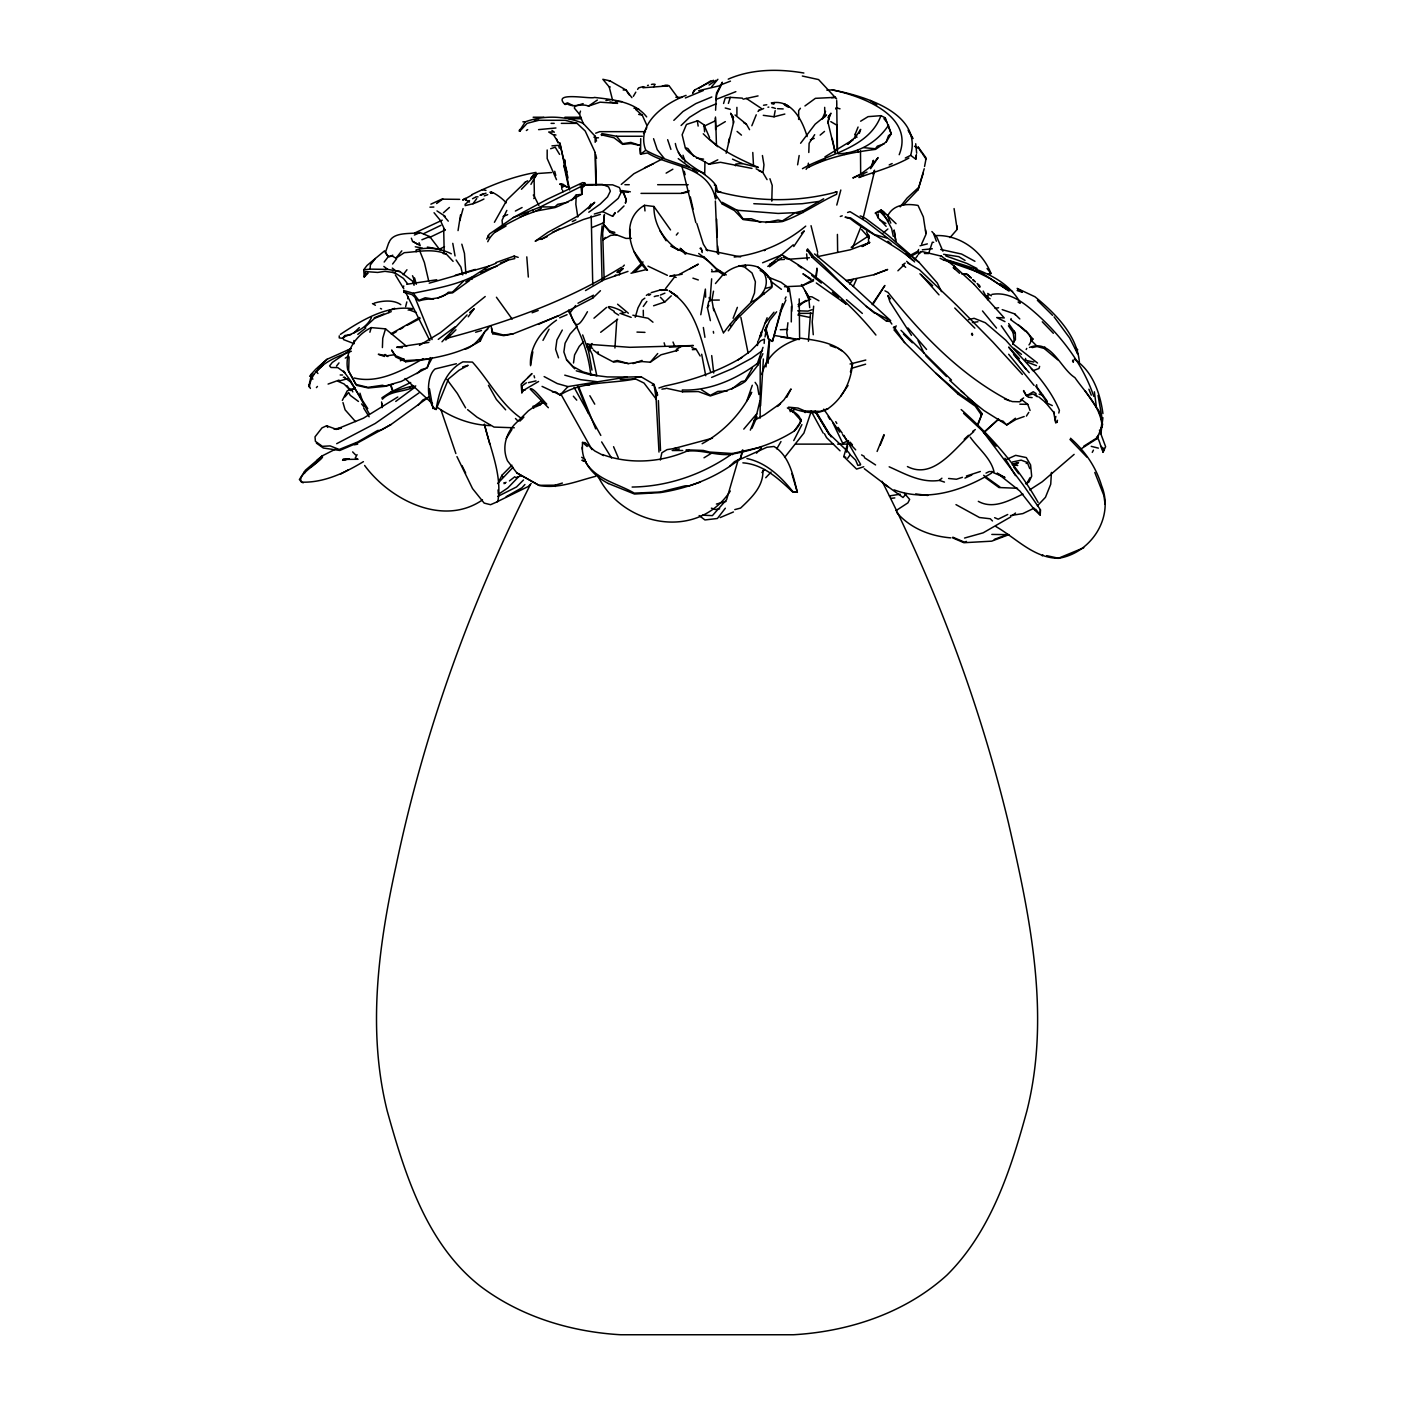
<?xml version="1.0" encoding="UTF-8"?>
<svg xmlns="http://www.w3.org/2000/svg" width="1405" height="1405" viewBox="0 0 1405 1405"><rect width="100%" height="100%" fill="white"/><g stroke="black" fill="none" stroke-linecap="round" stroke-linejoin="round"><path stroke-width="1.5" d="M760.21 357.292L760.158 418.128M855.188 138.217L855.206 134.178L858.069 127.047M643.262 306.483L646.844 301.408M868.518 242.802L868.606 234.986M752.781 152.478L753.466 164.807M724.313 273.799C733.726 265.861 746.143 262.84 757.875 267.055C764.847 271.815 772.75 278.137 771.819 287.445L755.416 300.863L736.027 319.936L728.317 330.807M987.978 299.88L983.184 291.063M658.383 400.583L660.508 450.584M763.389 358.978L760.562 405.834M860.492 150.774L860.668 174.009M763.02 347.351L757.4 363.421C736.08 379.332 709.314 391.134 682.303 389.975L682.584 391.784L698.408 391.556L710.35 395.964C722.416 391.749 734.534 388.886 745.247 381.475L757.716 365.353L762.897 353.691M715.496 117.019L715.567 129.471M771.784 201.161L772.206 185.425L769.922 178.734M530.581 365.704L532.829 351.83M1057.473 420.288C1056.578 425.434 1054.294 420.464 1055.858 416.424M487.746 241.73C494.701 226.574 514.933 221.709 528.262 212.454M808.788 152.478L809.122 143.257L814.689 134.669M382.406 347.562L382.74 338.289L385.514 328.858L371.236 327.611C355.992 335.057 344.366 351.917 347.65 369.462L355.887 384.408L367.934 387.359L382.476 385.251L384.97 386.094L401.303 381.405L426.699 368.075L432.125 358.064M614.933 348.001L616.83 319.392M810.562 312.56L808.419 341.239M704.695 174.361L704.941 161.874M576.243 195.032L575.839 204.269L577.824 217.072M761.405 335.971L761.598 331.756L758.595 340.115M715.584 110.205L716.515 93.099L722.275 82.228L722.275 83.65M716.181 99.983L716.515 94.732L721.45 84.757M538.589 381.493L523.363 390.432L521.835 392.715L522.203 385.813L526.366 382.81M519.885 217.09L535.937 211.084L555.115 207.554C564.494 203.848 573.152 198.79 582.004 194.276L582.373 187.708L585.464 184.722L584.743 182.966L582.636 182.615L547.16 199.334L513.369 217.547L489.502 233.968L486.657 239.061M811.036 225.696L817.675 252.303M1051.432 472.431L1050.729 484.216L1045.46 497.3L1037.399 505.8M1070.557 438.255C1085.082 451.128 1096.005 467.04 1101.608 485.726C1114.376 517.198 1091.264 553.219 1058.369 558.329C1033.43 557.838 1016.149 538.168 995.882 526.541M561.877 189.394L561.403 183.827M791.665 311.313L792.034 305.5L789.294 288.201M591.224 216.019L592.752 284.846M768.114 363.298L769.501 341.31M1102.907 417.671L1100.905 433.741M757.506 345.507L757.804 341.169M364.422 276.785L365.897 273.589L368.057 273.167L364.246 277.013L365.405 271.551L377.699 272.43L384.988 271.323L394.823 272.746L403.463 278.436L407.485 283.652M364.246 277.013L363.702 269.795L370.059 269.145L370.376 264.93L375.293 258.485M816.428 275.819L816.937 269.075M534.093 179.366L534.392 196.524L538.853 205.429M905.312 158.01L910.651 155.358L915.884 159.239L916.341 154.761M724.26 332.002C732.04 320.884 741.963 311.506 751.447 301.935C763.688 296.543 771.169 282.862 762.652 270.849L757.875 267.055M816.937 268.144L815.778 278.489M916.025 158.853L916.341 155.235M799.164 155.534L797.619 164.807M602.13 225.836L600.954 238.2L602.095 280.701M675.348 143.486C679.159 165.088 703.975 169.197 715.602 184.933L715.602 199.001C707.769 164.736 671.924 168.073 647.529 152.969L640.54 154.164L640.715 138.656M604.413 214.789L603.43 224.326L609.875 232.317L625.998 238.411L631.425 238.323M787.906 322.746L786.782 332.827L787.59 337.077M604.413 214.579L603.43 224.203L609.875 231.123L614.81 232.369M763.249 171.076L763.969 164.807L762.423 155.534M630.195 229.366L629.949 236.865M762.88 470.447C763.6 486.481 751.341 497.879 740.593 508.083L734.78 509.611M660.315 460.067L661.843 452.796L667.041 449.635L676.227 448.195M798.655 119.443L798.672 110.591L800.411 108.29M791.278 321.938L791.472 306.501M1100.747 432.652L1102.223 419.024L1098.06 395.402M573.503 362.982L574.592 354.921L579.229 346.385L583.233 342.047M349.09 356.923L348.633 371.008L356.484 385.339L368.338 387.991L385.128 386.322L393.435 384.109M769.22 340.063L765.971 366.916M824.77 116.878L824.682 107.36M458.048 230.596L460.541 214.86M813.653 306.185L812.213 321.921L813.267 334.724M603.658 226.381L602.675 233.142L604.132 279.174M860.633 121.199L868.062 116.65L880.953 115.667C868.817 148.228 829.196 153.426 802.466 168.67M582.232 447.212C582.302 463.808 594.28 476.19 608.418 483.548M924.209 168.74L918.045 189.816L903.38 205.13M828.107 123.219L829.372 115.28L828.441 119.583L830.952 113.19L828.037 117.546L829.512 116.176M759.912 401.022L756.557 414.844L750.323 430.141M765.023 336.954L766.99 325.029L764.829 331.036L769.694 320.445L776.631 311.787M808.121 164.807L808.384 163.173M459.786 220.655L463.088 208.59M771.415 281.544L771.556 286.848L765.637 288.341M846.565 452.129L847.549 446.281M924.56 166.475L926 158.958L922.786 154.216M619.306 274.959L619.851 271.832L622.591 268.46L617.269 272.535L621.923 269.356L618.288 271.604M310.4 388.465L309.012 385.374L311.611 373.783L315.809 369.181L327.031 359.294L351.039 348.563L347.386 350.864M713.775 310.768L711.931 300.126L713.529 291.186M1057.034 422.413L1057.192 421.447L1055.822 422.747M763.284 115.333L774.015 116.773L775.174 110.679M405.659 306.606L406.818 301.917M657.119 392.75L656.082 398.159L658.98 452.059M526.787 256.869L528.333 277.048M603.57 455.606L594.772 450.97L585.183 442.68L582.495 442.435L582.373 449.266M609.981 101.933L617.568 103.355L600.076 102.179L588.467 106.13C581.565 102.969 574.083 108.132 567.269 103.9L565.003 104.514C551.217 90.991 590.732 99.456 594.508 97.437C612.756 99.632 634.375 101.318 646.686 116.896M588.467 106.13L597.371 100.018M615.056 103.355L615.443 101.459L621.783 101.582M1058.808 413.035L1059.388 410.365C1047.937 382.722 1025.106 362.279 1005.787 340.203L985.327 322.728L974.087 318.303L968.414 319.673M726.174 153.233L733.884 121.093M728.387 103.39L730.301 97.367L742.367 98.157M728.37 143.029L729.371 138.393M736.905 107.36L736.905 115.28M825.543 111.311L822.136 119.091L826.544 114.982L815.181 124.149L800.604 143.257M710.386 320.656L707.418 307.66L708.858 301.127M520.289 131.016L519.341 131.016L519.657 129.541L519.99 131.016L527.103 123.359L538.695 120.286M872.119 166.036L873.401 160.328L870.626 168.67L878.072 157.588L871.24 166.176L860.844 173.992L852.835 177.961L867.008 172.095M894.809 326.821L894.37 330.245L904.609 342.557L935.712 373.115L958.948 393.347L975.843 405.325L982.095 413.632L977.353 425.048M751.991 168.407L720.502 162.295L708.893 164.227C700.709 159.064 691.717 156.166 685.429 148.403L682.145 134.739L686.36 124.676M708.893 164.227L717.797 159.819M735.482 165.755L735.869 164.016L742.226 163.56L758.366 167.441C738.679 158.747 718.517 149.404 703.255 133.791M758.928 110.556L763.67 108.519M711.65 278.822L709.947 301.25L709.174 297.491M608.435 483.548L634.498 494.033L660.438 492.593C689.609 488.027 717.411 477.138 740.435 458.504L742.455 450.022M785.887 300.108L781.215 310.523L772.469 341.433L768.553 339.36L765.444 329.279M836.783 205.06L840.822 190.009M863.741 466.759L856.593 469.077L843.773 456.59L848.181 441.591M544.244 401.935L535.129 406.027L528.35 410.84L514.195 424.837C505.501 434.777 502.024 448.3 507.468 460.787L516.882 472.941L539.081 485.445C558.575 489.151 577.156 481.019 595.544 476.348M877.106 451.444L883.921 434.619M925.579 159.468L926 157.817L918.045 146.875L921.662 152.882M874.437 171.621L862.793 219.391M589.872 207.958L590.908 204.059L588.59 208.836L594.701 202.32L578.052 215.913L547.81 232.369L535.182 241.203L540.258 238.903M403.34 287.445L403.744 285.97M761.809 374.52C766.34 354.973 782.497 343.487 800.92 338.236C820.292 340.871 843.843 343.733 852.484 364.299C850.798 381.791 842.947 398.124 827.984 408.679L820.116 411.384L804.925 410.998L798.058 408.065L788.486 407.169M850.429 371.868L852.484 364.299M894.37 330.245L896.162 325.82M506.836 210.416L502.059 220.234L502.621 226.012M408.258 296.964L407.731 298.756M1096.532 436.937C1099.852 437.64 1102.784 458.926 1104.119 448.336L1103.364 448.336M427.401 367.636L430.281 357.59M369.884 332.247L371.236 327.611M635.236 317.284L637.993 307.871L642.155 300.09L644.825 298.176M700.779 314.738L705.38 289.096L705.644 297.157M574.944 106.236L574.346 108.132L579.51 114.279L583.391 123.833M579.51 114.279L580.493 111.118M751.833 125.748L756.241 114.806M918.045 189.816L923.348 172.938M740.435 458.504L743.157 450.25M874.244 170.83L873.102 174.255L874.595 170.181M860.598 227.68L852.466 248.035M899.2 154.708C914.883 115.702 861.827 96.049 832.375 89.92L826.86 90.148M910.651 155.358C922.628 112.857 863.618 95.821 832.375 89.92M859.333 133.352L860.668 129.383L855.891 136.566L847.531 144.293L853.028 139.71L824.928 156.868M810.474 413.614L803.906 433.074L784.587 457.433M388.518 243.399L385.339 252.654L387.921 256.237L392.75 256.29L395.929 258.204L404.289 252.672C418.163 251.723 432.916 248.351 446.193 253.954L453.113 261.365M752.29 385.251L746.898 400.794L751.675 392.258C740.892 413.966 723.382 432.108 702.131 443.717M1101.344 427.893L1102.064 425.68C1100.326 406.537 1085.327 392.61 1074.895 377.611C1060.143 368.303 1051.379 338.623 1029.514 347.421M910.984 256.237L918.045 252.426L918.589 249.51M764.162 343.417L764.408 339.132L760.72 340.73L750.428 351.18L737.66 360.242M490.538 192.678C493.541 191.396 492.4 194.68 490.591 192.678C492.136 190.641 503.657 199.317 506.151 202.882M465.002 204.392L469.533 200.564M519.341 131.016L525.347 121.814C543.788 115.052 565.073 115.79 583.163 123.359L595.176 136.232L596.51 141.115M759.701 337.305L767.112 317.758M765.198 323.097L773.979 312.226M806.136 169.373L806.663 168.284C827.844 157.079 851.957 152.337 875.561 149.369L886.256 141.923L888.487 135.705L891.227 133.756L885.185 117.774L880.953 115.667M309.574 385.374C313.262 365.669 334.864 357.379 351.338 351.268M782.55 303.656L772.469 341.292L768.553 338.781L766.094 328.928M733.111 318.285L737.379 307.361M750.902 302.233L754.485 293.013L755.398 281.79L752.044 273.009L744.51 267.038L739.065 265.615M1081.85 448.371L1097.059 438.606L1102.626 424.573L1099.852 412.262L1084.994 390.695M751.956 428.314L757.014 416.864M352.813 391.89L351.074 388.816L347.176 390.889L342.311 400.425M1031.305 368.76L1032.938 370.709L1038.945 368.514L1039.63 366.406M880.162 445.157L884.167 435.304M1097.059 438.606L1098.622 434.725M921.662 243.943L926 234.266L923.348 216.914L918.045 205.446C907.103 203.479 893.966 204.059 888.013 215.246M978.319 423.818L982.095 413.632M591.979 370.147L588.625 351.426L592.049 343.522M1030.005 477.718L1026.686 483.654M853.239 286.497L856.751 278.647M462.614 366.933L468.128 365.318L458.996 370.27L448.458 378.981L436.094 409.487C426.874 404.745 425.434 376.575 435.129 368.935L456.379 363.737M790.19 411.665L791.928 407.872M521.993 392.575L523.204 389.923L525.259 390.01M531.951 177.346L533.408 174.729L537.096 173.57L530.932 184.371M1102.995 452.305L1105.612 446.702L1099.465 430.106M886.256 141.923L891.227 133.756M773.734 103.742L774.313 102.547C792.701 100.844 802.887 121.691 807.12 136.619M928.723 253.269L932.34 242.24L933.675 242.327M530.142 485.024C469.428 605.643 423.572 733.867 395.982 866.112C378.437 946.215 367.074 1030.128 387.2 1110.916C404.903 1174.264 426.4 1243.864 480.211 1286.102C520.447 1316.59 570.606 1331.852 620.624 1334.75L793.474 1334.75C849.042 1331.536 905.259 1312.99 946.935 1275.108C990.999 1231.412 1010.915 1169.399 1026.897 1110.916C1050.905 1015.306 1030.058 916.745 1008.456 822.873C980.339 705.89 938.013 592.471 883.956 485.024L882.024 481.3M785.044 298.949L786.027 296.912M801.921 424.591L793.755 440.59M1028.987 344.928C1037.189 334.724 1017.712 325.697 1010.985 319.743M1026.177 349.529L1026.739 348.422M1032.236 340.256L1032.886 338.974L1025.65 330.878M1032.148 347.579L1037.013 346.543L1044.161 348.422L1044.863 347.035M1099.395 413.175L1099.852 412.262M1042.299 555.836L1042.809 554.799M405.711 361.752L403.376 359.083L395.332 355.57L391.626 350.038L395.683 356.958L405.711 361.752C431.476 359.048 457.977 354.833 480.352 340.923L484.778 331.562L487.798 329.121M786.677 397.404L791.033 388.957L784.06 399.74L777.123 406.519M1092.265 452.375L1093.441 450.127M633.339 96.348L635.815 92.15M506.274 438.448L511.929 429.473M511.912 465.196L502.112 475.101L499.618 479.808M465.178 349.301C477.243 345.068 481.423 334.531 489.432 326.575M1012.689 344.243L1014.287 341.397L1013.146 332.458L1014.129 331.036L1015.341 333.143L1015.411 339.764L1013.128 342.451M372.466 303.603L375.398 305.271M357.063 454.658L355.254 457.995L358.047 459.277L342.855 459.417L348.949 458.733M542.98 340.379L549.056 329.192M562.299 330.052L556.907 339.975L555.642 349.353L558.523 357.836M686.659 124.378L697.899 120.725L703.975 124.834L704.607 131.789M642.858 87.725L653.588 87.005L654.748 84.897M973.77 431.634C955.558 446.544 934.43 480.44 907.419 466.565M761.405 447.071L732.339 453.516L709.49 452.041L703.29 450.443L686.167 449.846L686.395 451.251C701.306 449.337 715.163 455.624 730.108 454.465C752.465 450.584 774.893 443.436 794.299 430.966C806.171 419.182 799.146 414.58 787.362 407.959M535.217 176.942L537.096 173.57M643.525 133.51L646.792 127.715M671.274 295.84L664.793 301.987L653.588 305.781M752.448 367.917L745.142 380.825L741.454 381.58L731.601 389.203M840.682 396.263L848.04 385.479M776.772 448.792L780.987 441.556M793.755 246.507L804.31 230.929L801.447 233.212M758.033 111.469L759.069 109.959M594.315 214.017L602.64 211.593L612.562 216.3L615.021 212.664M595.685 133.194L599.742 131.666L645.51 131.666M736.027 319.936L738.819 315.458M872.119 304.499L884.869 285.478L872.768 304.604M336.392 448.687L322.272 455.852L305.429 470.201L299.388 479.527L301.618 482.143C323.572 482.934 344.857 472.923 363.421 461.648M792.648 411.964L794.405 409.224M1026.405 416.073L1028.776 412.368M707.418 307.66L708.91 305.342M664.916 293.153L660.403 295.032M692.63 93.116L694.667 89.99L713.512 80.278M692.647 93.204L694.755 89.973M888.575 125.115C877.633 141.852 859.017 153.092 838.82 153.795L838.118 153.83M643.227 86.601L638.643 87.865L637.607 89.376M467.057 314.931L441.995 341.784M794.299 430.966L801.324 420.885L801.043 419.182M919.221 253.462L921.961 251.53L941.543 256.202M814.514 253.919L852.888 286.023L890.665 320.656L874.735 312.595L866.358 306.36L812.02 257.15L812.634 255.183L807.541 248.861M891.859 324.063L890.085 321.499L886.467 321.113L874.735 312.595M886.467 321.113L887.38 319.796M893.369 327.786L894.16 326.645M847.689 458.293L850.13 454.746L848.725 452.445L828.564 433.284L815.128 411.068M981.287 414.809L975.263 406.15L958.298 394.278L958.948 393.347M1040.297 509.769L1040.121 515.038L1034.87 510.191L1035.608 509.137L1040.192 514.95L1040.525 509.91L1022.91 484.585L982.517 430.931L963.584 413.333M674.488 277.084L665.461 288.728M494.419 222.289L507.012 199.861L525.4 182.141M468.251 316.792L474.188 308.626L469.639 312.56M917.623 255.534L914.479 259.837M465.09 205.639L472.976 203.76L476.716 198.614M371.447 317.548C366.406 328.313 355.5 332.37 344.998 336.533L343.119 338.394L339.255 337.903L339.255 335.848M835.624 108.958L836.344 107.992M513.036 467.303L497.598 483.566M632.549 272.254L643.016 261.945M577.964 303.234L593.507 295.191M918.308 254.463L920.538 251.53M363.702 269.795L367.021 265.457L384.601 250.81M384.18 262.032L388.553 256.307M392.61 264L396.667 258.696M403.2 274.678L406.958 269.76M587.448 311.717C578.561 327.33 575.435 329.824 570.219 312.577L575.611 305.535M849.621 284.003L853.204 279.367M1031.516 340.748L1032.886 338.974M612.966 216.001L615.162 213.174M900.201 206.851L907.05 198.105L918.045 187.989M309.627 376.312L311.611 373.783M317.881 367.794L327.031 359.294M313.631 374.204L311.26 377.207L312.911 379.122M336.498 366.108L339.009 362.894M676.314 235.057L678.071 232.896M725.349 508.206L717.393 518.48L704.941 519.955L699.163 515.565M310.786 467.444L322.588 456.871C319.444 462.842 295.594 475.066 301.636 482.196L303.269 482.793M793.281 244.804L767.797 266.476M343.048 337.692L344.892 335.479L350.776 334.724M711.492 86.934L717.885 79.295M513.369 217.547L540.345 206.939L581.003 186.531L584.743 182.966M715.461 283.547L723.048 274.625M743.772 429.122L756.715 413.843M730.319 491.012C696.845 541.627 621.414 526.137 597.529 475.153M571.449 200.476L576.155 194.961L582.004 194.276M622.784 266.739L624.329 265.106M761.932 472.519L764.566 469.498M418.198 405.255L422.729 400.039L428.595 397.176L391.064 424.503L358.275 442.557L339.799 450.461L323.308 448.019L316.406 443.119M905.751 494.384L902.994 497.493L884.957 484.444M521.431 189.271L535.656 174.712M445.824 340.028L455.958 329.789M401.83 250.863L395.929 258.204M669.324 347.246L693.368 345.542L629.879 347.316L587.202 344.207L587.308 346.859L592.664 348.352M344.998 396.86L348.616 392.452L350.231 395.332L358.433 401.444M416.372 284.249L414.616 278.085M636.079 270.375L638.485 267.705M430.896 204.164L441.75 199.159L459.663 199.352M443.453 212.77L449.407 207.466M316.406 387.604L317.442 386.445M530.633 178.277L533.215 175.414M524.926 484.514L521.975 487.763L506.169 496.685M518.515 476.839L507.82 487.939L498.828 494.016M577.297 326.171L570.096 333.986L565.073 343.224L563.879 351.935L566.584 359.821L574.645 368.795M542.067 386.393L560.209 394.928L567.971 386.603L626.893 377.049L641.049 376.751L653.922 384.338L657.698 395.086M657.733 353.533L650.269 362.209L642.12 361.559L628.334 363.596L617.357 361.577L613.634 362.139L598.46 354.113L593.209 349.81M765.743 477.735L771.064 472.08M1074.123 454.377L1042.176 481.81L1029.672 489.906M756.47 453.183L761.422 448.107M823.664 198.79L803.151 210.768L795.318 212.664L778.071 213.437L736.975 210.223L722.275 202.32L722.275 204.024L734.464 210.592L743.069 219.531C756.259 221.288 768.992 223.325 782.357 221.551C801.746 214.895 818.29 202.706 836.642 194.259L836.906 191.677L835.062 192.362M491.487 328.226L492.33 332.124L503.605 335.075L513.001 333.881L558.523 315.826L592.769 298.071L600.444 290.712M897.918 270.796L903.924 264.983M603.219 239.675L605.432 237.445M519.868 421.149L523.907 417.092M635.078 271.657L642.067 264.667M523.503 479.983L516.531 486.955L497.721 496.457M463.808 280.859L452.445 292.17L448.353 292.258C440.011 300.74 428.806 297.403 418.971 300.986L412.139 294.681L404.148 292.38L403.674 290.519L413.316 293.259C433.214 289.009 453.956 285.795 472.326 276.82L488.993 266.089L496.07 263.279M522.537 382.898L531.986 373.572L527.771 377.717M531.231 483.513L528.157 486.552L497.194 501.708M523.977 381.51L521.15 384.303L521.835 392.715M617.779 212.085L624.031 205.955M659.841 290.132L667.41 290.273L659.841 290.132L651.235 292.626M998.446 419.164L984.747 431.458M729.581 466.407L734.446 461.701L739.768 459.066M673.838 120.356L683.006 111.487L695.844 103.584L711.808 96.963M681.091 125.502L689.627 117.247L701.552 109.889L716.41 103.742M353.463 333.266L359.346 327.628M1026.212 463.51L1027.318 462.473L1029.725 468.585M983.851 432.722L998.656 419.129M582.39 186.654L585.464 184.722M777.492 406.308L780.513 403.446L764.355 414.897L753.677 420.71M328.085 384.074L339.044 380.105M964.216 439.308L968.502 435.287M417.004 373.572L421.149 369.726L426.699 368.075M551.954 145.857L558.575 145.33L559.348 148.228M364.949 327.154L374.591 318.32L391.222 311.647M886.151 226.363L878.283 217.986L875.614 212.77L881.058 210.03L883.078 211.242L887.486 215.439L890.788 223.079M875.175 213.174L880.233 211.628L882.674 213.613L883.991 212.436M556.503 320.164C541.645 330.438 529.632 346.104 530.458 364.949M889.172 466.811C905.171 473.906 920.977 483.144 939.401 480.405L941.912 478.209M593.964 318.197L606.574 307.414M600.673 332.282L617.673 319.198M621.273 184.441L633.901 173.728L661.948 159.116M820.134 135.126L824.507 131.42M883.165 233.002L887.872 228.997M317.056 460.19L322.272 455.852M769.483 266.774L781.9 257.554M617.111 271.99L618.657 270.743M805.732 226.117C785.606 242.995 760.298 253.954 734.218 257.045M798.286 306.589L806.013 300.389M340.361 334.39C361.489 320.393 386.41 305.026 412.859 308.696L408.135 310.101M357.783 334.372L365.809 327.997M804.942 105.955L815.409 98.332L835.606 97.349L831.567 97.665M514.862 476.699L509.453 480.931M1012.127 515.688L1015.516 513.036M614.582 275.96L615.847 274.959M967.711 397.65L983.922 410.523L1006.823 424.907L1015.429 418.233M485.217 296.508L440.38 332.669L419.445 345.349M436.621 203.514L442.856 199.018M323.255 364.914L316.371 371.71L317.934 373.519M1083.641 446.298L1097.639 437.447M465.845 281.562L508.189 260.066L514.757 258.608L514.125 256.096L496.053 262.524M620.062 271.077L623.258 268.654M504.114 483.689L506.046 482.319M438.255 339.378L455.238 326.715M445.526 338.587L450.057 335.198M868.747 235.847L851.184 247.298M640.54 154.164L645.773 150.282C664.108 160.451 684.498 164.701 703.589 172.885M352.321 389.466L354.833 387.604M395.736 401.426L414.493 387.587M418.989 392.908L375.188 423.502L336.673 443.699M539.046 405.395L543.349 402.252M765.321 249.809L764.215 250.617L765.093 250.143M710.842 80.823L698.794 88.234M469.692 280.438L452.603 292.855L448.617 293.294L437.886 298.018M709.086 85.02L715.918 80.348M588.783 212.243L600.269 204.024L607.557 196.893L610.367 191.115L608.593 186.9L602.306 184.406L579.492 184.758M602.64 211.593L618.253 198.351L621.291 192.099L619.377 187.532L612.58 184.828L582.987 184.775M762.476 350.565L751.71 358.205L732.936 368.409L711.615 377.418M650.269 362.209L661 354.798L678.264 350.161M526.366 130.507L527.7 129.594M1020.469 400.091L1023.63 397.931M559.541 228.699L540.978 239.43L547.318 236.567M972.787 431.282L975.333 429.561M587.308 346.859L591.61 346.736M1019.854 404.201L1027.74 404.341L1022.208 400.074L1019.626 401.795L1012.408 401.602L1004.54 398.967M661.702 290.484L662.616 289.869M670.536 229.928L653.94 206.482L644.456 205.306C619.886 219.795 629.475 253.444 646.722 269.953M397.791 397L363.438 418.198L335.918 429.438L341.274 428.209M482.477 499.917C443.084 527.138 389.923 499.917 364.615 465.459M902.326 265.001L905.206 263.104M895.916 510.7L907.911 502.867L909.65 499.407L904.521 493.489M540.732 401.25L533.233 406.993M648.724 295.313L650.62 294.26M795.318 212.664L782.357 220.919L778.071 220.058L765.637 222.587M646.353 295.366L648.636 293.908L650.199 294.488M347.667 351.882L332.265 362.472L329.595 365.88L330.983 367.495L337.797 367.618L344.787 372.588L343.54 371.131L350.723 380.983L369.129 413.562M345.279 358.117L348.528 356.062M462.684 200.019L465.318 198.351L465.916 200.002M423.221 358.714C402.533 370.305 378.612 384.004 354.113 377.963M555.941 127.978L538.572 129.629M1010.827 516.864L983.149 532.829L964.533 538.045M560.209 394.928C582.197 380.843 610.56 383.969 635.499 378.911L644.034 383.073L656.328 399.283L653.922 384.338M524.451 182.738L527.577 180.806M703.589 126.432L715.127 120.918M391.047 333.74L419.779 317.495M393.049 333.688L396.561 331.527M400.074 329.367L403.569 327.207M621.414 267.301C567.901 300.6 507.802 322.219 447.089 338.219M704.01 457.802L711.071 453.499M731.461 454.272C702.395 474.591 667.691 486.587 632.127 487.043M385.321 251.934L387.921 256.237M1006.823 424.907L1015.92 419.463L1024.192 416.512M716.111 99.404L735.851 91.659M716.462 144.943L715.918 127.188L725.331 121.62M1023.455 390.976L1026.493 395.771L1033.255 391.767L1036.082 393.558M680.968 346.614L676.385 349.318L676.455 351.268M666.128 173.131L672.855 169.197M585.516 290.554L603.922 279.823L627.982 271.393M352.374 389.642L355.008 388.114M495.017 232.299L506.028 226.012M602.921 239.781L610.701 235.39L616.567 234.811M391.064 424.503L380.72 430.316L377.594 430.527L357.889 441.89L339.237 449.459L330.105 445.894L322.36 446.351L315.405 441.346L315.019 436.832L321.991 427.893L326.61 425.768L336.023 429.192M690.066 268.776L698.355 264.158L679.089 274.519M869.502 242.415L862.108 246.507L869.818 242.485L850.148 249.809L817.57 256.641M340.484 474.152L348.475 469.762M784.517 286.725L801.693 285.953L813.583 279.402M844.352 154.48L847.724 152.636M463.141 199.879L471.975 195.049M742.262 357.292C718.517 371.447 692.05 380.404 665.057 385.971L658.91 387.991M1022.945 494.033C1009.422 500.531 993.142 509.664 978.319 501.357M908.824 256.061L918.045 251.109M991.473 473.186C962.688 490.591 927.089 502.252 894.107 489.871M535.937 211.084L541.346 208.221M515.372 211.049L522.08 207.519M407.239 325.275L420.042 318.514M538.378 324.397L558.47 315.581M701.376 389.677L710.245 395.367L717.867 391.398L727.193 391.064M472.554 198.72L475.276 197.332M1025.562 483.777L1028.899 482.091L1031.692 476.225L1030.585 464.932L1026.3 457.573L1015.675 455.343L1006.7 459.365M400.39 360.786L404.06 358.942M863.917 175.028L858.929 177.522C875.877 171.498 893 166.773 908.912 158.045M389.167 256.939L392.75 255.166M1007.736 514.493L998.182 519.2L994.635 517.672M664.266 290.361L665.18 289.922M572.327 221.551L575.857 219.83M1034.168 508.136L1022.858 513.598L1010.511 515.565M414.703 233.002L442.259 220.163M423.485 233.722L440.907 225.344M429.157 237.673L445.367 229.893M438.887 249.423L444.507 246.718M391.134 391.872L410.682 382.511M619.956 313.526L625.313 312.49M413.597 385.637L390.414 392.223L381.949 397.773L382.406 399.213C391.17 389.835 405.307 392.627 415.74 385.918M986.029 473.081L989.454 471.465M472.115 194.522C492.4 184.547 513.703 176.292 536.043 172.411M889.207 164.929L892.175 163.542M644.579 167.827L653.413 163.735M810.72 299.142L798.022 304.657M842.912 443.155L848.515 440.608M816.446 163.103L824.998 159.222M850.394 280.42L846.337 280.614L873.928 274.713L887.521 269.409M964.954 478.104L971.768 475.013M535.287 407.029L540.662 404.622M784.833 114.051L774.015 116.773M728.229 79.154C751.693 68.827 778.95 68.722 803.871 73.025M516.882 472.941L539.063 485.322L555.168 485.199L562.386 483.057M414.37 235.039L420.095 232.563L429.737 236.584L439.853 249.862M421.886 239.763L429.737 236.584M801.693 285.953L813.583 280.842M559.664 317.829L567.058 314.685M985.959 295.981L989.085 294.664M720.168 517.567L733.445 511.964M503.078 216.546L507.644 214.649M689.311 450.074C662.317 462.403 630.476 464.844 602.411 454.535M565.144 103.829L567.497 102.846L573.135 105.656M686.062 95.382C664.53 103.373 635.622 124.044 645.773 150.282M685.359 97.964L703.361 90.517M762.599 262.77L782.023 254.797M769.677 264.21L775.736 261.716M413.316 293.259L418.831 300.371L425.223 297.772L433.565 299.072M873.928 274.713L887.521 269.69M591.751 227.61L603.676 222.798M394.682 308.31L388.676 310.733L388.869 312.648M475.786 197.104L476.471 196.858A5.778 3.073 71.5 0 1 476.962 196.788L478.051 196.858M374.274 317.758L383.793 313.947M658.524 295.7L656.592 295.946A6.849 6.551 12.5 0 0 655.626 296.156L654.256 296.631M720.185 85.108L730.46 81.139M1083.747 547.774L1058.422 558.242L1046.725 555.66M850.078 364.018L865.796 360.049M480.633 194.996L481.897 194.522M803.203 302.075L806.575 300.81M484.233 195.91L487.746 194.68M994.248 539.415L1007.648 534.392M479.983 195.242L486.025 193.17M472.976 203.76L475.68 202.742A17.51 3.249 -23.7 0 0 483.952 199.018M810.351 139.833L814.25 138.375M500.391 262.998L508.189 260.066M532.126 312.771L538.185 310.505M988.172 296.49L986.802 296.982L990.104 298.756M552.464 232.299L583.444 219.479L600.409 214.368M783.182 108.923L777.509 108.677M632.97 363.614L642.067 360.418M374.187 303.164C382.301 300.67 393.576 299.528 400.794 304.639M811.967 309.75L808.068 311.102L797.706 310.804M827.984 408.679C816.814 415.423 803.555 412.174 792.332 408.504M847.584 212.489L850.025 211.663L866.393 221.691L919.116 262.384L937.275 282.985L941.491 291.608M840.313 216.458L842.245 215.808M700.428 482.073L688.678 486.077L685.341 485.779L660.297 491.996L634.305 493.137C617.533 483.355 595.913 479.685 585.323 461.63M481.494 194.663L483.531 193.978M884.149 143.872L877.352 146.155L875.403 148.737L863.882 147.683M515.705 477.647L521.536 475.698M488.993 266.089L429.21 283.178M485.041 270.129L497.019 266.142M480.545 272.552L484.286 271.305M641.014 193.381L681.267 193.381L689.188 190.764M712.511 438.184L673.539 448.652M962.443 477.314L956.471 479.245L948.586 478.473M966.412 476.014L980.321 471.5M347.843 378.63L338.131 381.335L344.084 383.969L349.248 389.255M648.408 85.231L647.529 85.477M576.05 105.832L583.145 103.619M966.464 541.434L964.322 542.102L952.818 537.184M1012.636 464.44L1018.537 462.684L1012.478 464.054M451.321 253.796C440.731 248.404 427.559 246.753 416.161 249.862L416.179 251.811M455.325 275.222L475.347 269.409M475.61 332.247L481.494 330.526M851.448 368.338L865.62 364.194M950.008 237.603L957.156 229.401L956.805 225.625M767.955 107.219L768.834 107.096M1026.493 395.771L1033.061 393.962L1037.382 396.737L1035.362 394.032M716.392 504.061L726.051 501.427M882.674 213.613L884.658 214.614M887.486 215.439L896.056 223.694M920.029 245.77L927.335 243.89M348.405 458.82L342.557 460.296L348.879 458.943M613.599 361.419L617.322 360.488L628.334 363.596M836.642 191.941C797.619 202.531 755.714 202.127 716.778 191.291L721.064 192.362L715.584 190.325M698.654 90.71L720.361 85.582M675.296 449.881L679.318 448.915M651.446 84.458L652.587 84.212A6.129 5.076 -90 0 1 653.395 84.16L654.993 84.282M922.33 249.791L932.323 248.773M550.655 148.702L555.238 147.244L559.594 154.392M631.003 273.255L646.546 269.514M995.126 308.38L998.586 307.748M643.086 87.409L644.649 87.04M528.403 382.652L536.025 380.896M743.069 99.193L758.05 95.909M669.605 276.205L682.18 274.238M670.677 276.012L674.611 275.169M766.779 104.725L763.512 105.252M1012.513 461.964L1021.172 460.138L1027.318 462.473M567.971 202.215L557.662 204.357L554.852 206.904L540.345 206.939M785.044 103.988C781.338 103.619 791.805 109.713 788.293 106.095L786.993 106.113M491.329 192.959L492.593 192.678M681.267 193.381L688.766 191.941M1024.825 360.172L1033.799 362.033M354.359 444.805L357.678 444.173M436.762 279.753L406.712 284.319M428.859 342.416L396.649 347.263L402.322 347.702M605.924 100.493L610.033 99.773M652.131 385.286L654.379 384.9M405.43 360.611L428.824 359.206M991.877 294.4C1010.371 291.221 1025 303.691 1037.768 315.019C1062.285 337.411 1083.097 364.668 1093.793 396.386M719.659 508.838L715.408 509.541L711.369 508.153M860.404 464.967L857.858 465.389L855.61 460.085L849.656 454.236M889.435 495.93L900.219 494.191M601.849 135.53L601.849 133.563L616.549 136.267L622.643 143.696L630.863 142.414L640.188 145.453L630.863 143.556L622.643 144.346L614.038 137.795L601.024 134.739M661.895 389.15L665.794 388.57M492.33 332.124L492.751 333.74L503.745 335.655L513.001 333.881M394.805 354.692L387.2 355.764L378.331 354.271L384.443 356.466M818.571 201.477L802.343 203.707L778.071 204.796L753.8 203.707M935.396 235.601C959.633 234.372 982.253 251.074 991.017 273.518L987.943 273.87L991.017 273.518L987.048 268.513M809.456 257.765L788.609 259.258M972.418 322.535L977.985 321.763M333.933 428.999L341.239 428.033M890.682 498.389L894.809 497.914M771.977 103.865L774.225 103.724M771.327 102.846L774.313 102.547M962.091 274.151L965.674 273.764M785.325 105.112L786.905 104.954M715.373 271.13L719.659 270.708M420.095 232.563C410.822 234.336 392.838 231.263 388.922 242.766M626.893 377.049L607.294 376.926L590.346 374.819L576.226 370.815M635.394 377.243L641.049 376.751M635.499 378.911L620.22 379.455M412.684 282.159L413.878 282.124L399.951 271.569L387.745 269.391L370.059 269.145M664.407 86.144L653.588 87.005M692.349 349.687L696.248 349.371L700.147 355.974M490.046 192.204L491.416 192.099M538.203 173.482L551.533 172.534M665.039 85.494C659.841 85.986 674.874 85.494 665.039 85.494L666.479 85.705M662.317 85.968L664.618 85.81M796.653 213.349L800.78 213.156M778.071 259.732L784.394 259.451M780.302 310.558L781.215 310.523M780.302 329.718L787.696 329.385M343.312 377.278L345.05 377.611M711.545 271.745L719.711 271.428M736.975 210.223L743.069 218.952L751.289 218.723L760.614 222.359M672.187 450.513L682.707 450.496M711.931 300.126L719.325 300.038M798.497 313.403L811.756 313.315M612.545 100.054L609.226 86.934L602.85 79.295L609.875 80.823L626.05 89.99L631.899 97.665M623.153 89.973L625.963 89.973L629.124 94.82M533.145 117.23L543.823 117.23M564.915 117.23L580.932 117.23M568.99 118.758L581.407 118.758M534.304 120.286L565.196 120.286L577.086 123.359L585.2 131.016L595.176 152.478M522.888 121.814L525.347 121.814M551.076 123.359L554.202 123.359M561.298 123.359L577.086 123.359M552.762 132.017L548.705 132.017L553.675 135.073L558.452 142.748M555.959 135.073L554.36 134.599M616.549 136.267L642.313 136.267M593.876 137.146L595.702 137.146M595.421 137.795L598.495 137.795M583.216 184.705L592.629 184.705M624.891 184.705L629.264 184.705M657.645 184.705L688.204 184.705M795.581 444.12L833.534 444.12M837.661 444.12L847.601 444.12M608.962 80.823L609.875 80.823M609.226 86.934L610.209 86.934M924.455 253.497L928.687 253.532M991.825 534.427L1008.895 534.655L991.667 541.171L963.918 542.716L952.432 537.764M552.446 391.942L555.836 392.013L559.647 394.752M730.301 97.367L725.226 97.946L723.575 103.478M342.592 375.012L340.186 374.977M675.84 97.244L681.899 97.437M514.3 427.787L494.051 427.085L477.05 417.197L467.584 409.645M636.974 332.089L644.965 332.37M742.876 462.842C763.512 464.335 778.528 478.824 792.912 492.189L797.355 492.242C793.175 476.049 789.645 455.905 773.979 446.474L766.902 447.264L738.064 460.278L726.613 499.618L712.388 515.635L702.395 515.161M559.928 184.037L562.861 184.178L567.251 187.199L559.928 184.196M809.702 307.66L808.613 296.631L811.932 296.841L818.922 300.775M1019.802 318.935L1014.726 313.912L1002.204 309.627M775.419 108.466L773.821 107.869A6.129 4.391 53.7 0 0 773.013 107.641L771.872 107.465M1032.131 397.615L1028.109 397.176L1027.968 396.14M940.665 249.458L961.547 254.024L974.93 261.312M621.8 191.712L628.211 192.274M490.644 425.61C471.641 425.083 452.691 418.163 437.306 407.345M440.994 249.528L427.348 247.087M443.225 253.603L446.193 253.954M927.88 495.473L917.887 494.226A61.065 45.241 -34.4 0 1 915.744 493.875M666.567 85.477L667.867 85.652M596.897 381.703L580.687 379.666L564.757 375.153M585.499 384.39L589.538 384.9M1012.267 464.739L1017.729 465.441L1013.532 464.563M617.585 304.2L628.386 313.245M740.576 256.922L705.977 249.809M551.954 130.454L554.36 132.193M746.951 458.557C766.182 462.579 780.952 476.734 792.806 491.574L797.355 492.242M621.8 190.536L630.336 191.8M433.846 207.044L429.93 207.167M943.616 254.305L958.754 256.658L965.059 260.399M696.476 158.027L703.571 159.151M774.664 335.532L799.34 339.536M780.846 336.937L794.861 339.202M387.745 269.391L383.846 266.441M399.951 271.569L395.753 270.831L392.294 268.109M392.206 272.271L394.823 272.746M1017.571 488.273L998.99 487.535L984.589 477.068M415.283 246.788L422.29 248.07M633.936 108.15L638.748 109.081M482.372 189.71L485.972 190.378M950.799 537.869C930.373 536.201 910.387 528.35 896.741 512.544M884.939 290.835L887.995 292.398C921.785 334.776 960.739 375.381 1009.299 400.671M492.751 333.74L491.135 325.995M464.317 199.124L469.516 202.021M797.829 314.948L809.403 317.337M802.343 76.028L818.571 79.576L836.642 98.982M504.009 482.653L505.256 482.916M638.625 114.367L642.261 115.192L646.634 124.817M632.865 315.212L648.074 318.268L652.974 322.202M702.693 257.22L685.693 253.058L670.905 246.033L678.984 250.406C664.091 240.94 653.624 224.431 653.94 206.482M518.199 257.361L514.125 256.096M1091.246 446.351L1098.376 448.125M1020.135 302.444C1004.979 275.731 972.155 267.424 944.81 259.363M443.962 216.054L448.283 221.129M998.27 419.884L1003.047 421.166L1006.296 424.626M836.186 107.781L840.014 108.817M978.302 285.057L979.882 287.34M1039.085 394.173L1042.896 395.226M1052.292 405.588L1045.355 402.269L1038.699 396.842M596.177 375.627L583.04 371.904L573.047 366.565L566.584 359.821M567.971 386.603L557.258 383.565L544.139 376.575M939.401 480.405L944.476 482.091M1017.15 290.554L1022.313 292.258M714.302 184.986L716.129 185.601L717.639 191.765M692.928 278.155L698.32 279.964M622.995 312.103C618.903 308.327 598.477 302.426 614.161 311.243M685.57 147.771L687.923 148.561L693.561 156.025M585.832 461.56L581.933 460.243L586.043 461.718M944.388 260.206L983.605 274.063L1009.036 291.098M886.537 237.989L874.367 234.495L850.657 217.951L845.055 217.178L850.201 218.6C870.52 235.004 895.231 244.049 914.637 261.927M945.811 255.921L966.939 263.438L976.984 268.478M948.498 260.592L968.256 267.617L990.472 278.734L1007.174 289.5M416.407 312.542L410.12 310.206M621.484 313.859L631.179 317.372M843.773 456.59L845.845 457.327M830.144 345.577L836.168 347.755M746.178 98.332L761.159 108.29M1027.406 362.227L1036.468 365.616M759.051 170.883L762.687 172.253L767.06 179.629M343.47 339.571L354.165 343.681L353.92 340.519M696.248 349.371L691.769 347.527M666.251 388.237L682.584 391.784M767.745 276.943L780.969 282.229L787.625 287.2L788.152 291.116M730.266 109.362L725.243 107.992M619.991 191.08L623.873 193.293L626.279 199.633L625.383 203.181L626.349 199.914L623.627 193.556M432.775 407.924L436.094 409.487C439.133 391.029 444.981 371.043 462.877 361.858L472.431 362.086C489.52 380.931 500.356 404.166 521.799 418.69M674.4 276.68L676.156 277.452M732.497 159.151L742.226 163.56M907.823 262.998L919.502 269.778L956.594 305.166L992.791 341.977L1022.383 374.45M380.456 308.468L381.58 308.995M783.446 257.203L787.362 259.047M647.951 266.125L667.357 275.345M1004.961 321.622L996.707 317.548L1004.259 317.934L974.122 284.39M689.75 167.177L678.246 158.607M692.507 169.952L697.512 172.429M976.001 270.252L983.605 274.063M955.98 504.623L979.461 517.514L990.297 518.779L992.492 520.956M940.121 258.274L944.09 260.294M762.687 172.253L756.153 168.828M883.903 118.635L886.871 122.182M445.315 216.423L436.973 210.926M875.578 464.95L864.338 457.626M864.268 456.397L862.336 455.361A55.023 25.536 -53.5 0 1 861.599 454.904M914.515 146.261L918.045 148.192M743.579 122.586L746.389 124.149L749.55 129.681M411.349 238.2L412.561 241.344L417.97 244.347M789.856 410.26L793.597 412.332L801.324 420.885M782.603 255.236C818.096 275.714 850.183 303.076 875.912 335.04M412.561 241.344L420.2 245.647L419.076 242.714M760.158 270.515L765.725 273.712L770.713 279.736M969.345 276.223L966.06 273.747L962.53 274.098L966.06 273.747L970.662 277.4M830.794 121.62L837.204 125.414L837.433 151.933M879.741 219.76L885.87 223.448M614.125 312.244L618.657 315.089M581.688 457.275L585.183 459.488M1018.081 302.093L1020.118 303.375M810.948 278.893L802.922 273.799L810.615 279.367M587.431 343.962L589.977 345.577M726.262 274.888L716.339 268.548L703.642 256.535L703.642 257.87C711.878 262.489 716.129 271.235 724.611 275.362M1000.255 283.687L1012.619 291.643M987.715 293.434L991.368 295.805M838.17 348.475L841.595 350.723M866.358 306.36L874.402 313.069M816.287 282.967L846.144 304.147L841.542 300.178M870.38 100.458L876.825 104.901M670.554 291.854C697.512 308.889 701.938 344.313 710.737 372.22M888.294 486.903L864.303 468.708M1013.023 343.909L1037.522 363.034M983.658 475.312L999.78 486.868M1074.263 359.259C1092.44 370.727 1100.203 393.224 1102.925 413.579M746.389 124.149L735.043 114.982M798.233 265.457L801.623 267.916M1021.927 291.871L1017.185 288.394L1034.976 296.771C1055.19 313.35 1077.108 335.057 1079.409 362.385M344.225 377.243L350.495 381.897L367.741 408.609M1044.161 348.422L1057.772 359.856M771.538 281.913L781.426 289.325M700.006 248.351L701.025 249.107M698.689 253.497L703.413 257.062M385.04 354.446L387.798 356.554M434.057 212.717L440.292 220.339L444.805 229.999M1018.116 324.625L1025.422 331.334M385.514 328.858L406.625 346.368M972.91 279.929L975.386 281.983M941.192 255.921L954.856 266.704M1013.778 348.282L1021.47 354.359M961.16 409.558C991.298 436.217 1018.221 467.321 1038.102 502.41M967.852 275.029L966.868 274.203M812.828 255.973C825.56 265.844 835.589 278.524 847.478 289.307M1077.758 349.845L1075.545 348.071L1077.617 353.709L1069.627 337.938L1054.084 316.863M811.739 275.362L821.31 283.09M968.045 275.134L970.627 277.382M737.081 131.42L741.454 135.126M949.675 380.263L975.175 403.902M960.897 390.783L964.216 393.611M686.536 253.62L680.248 248.281L685.289 254.217M887.907 241.221L891.244 244.066M642.261 115.192L635.71 109.502M903.345 265.299L905.681 267.319M846.495 299.757L862.354 313.438M832.304 292.222L838.469 297.526M582.495 442.435L587.22 446.509M432.529 403.692L404.991 378.525M919.906 273.782L932.674 285.689M919.116 262.384L887.609 234.898L866.077 218.811A95.768 9.22 44.5 0 0 860.211 215.931M905.593 253.761L912.899 260.294M906.664 261.33L909.86 264.193M935.712 373.115L958.298 394.278M953.679 265.633L974.192 284.46M953.521 267.74L959.58 273.29M709.385 138.955L717.744 146.7M953.222 267.688L955.101 269.426M465.617 407.889L457.31 393.4L446.878 379.403M977.09 283.476L978.284 284.372A7.78 6.604 -49.4 0 1 979.057 285.127L979.865 286.146M969.573 276.486L971.382 278.208M881.058 210.03L883.833 212.664M880.233 211.628L888.487 220.901M973.103 279.63L974.684 281.158M355.5 421.588L345.103 409.821L342.978 402.568M900.991 330.351L951.519 380.123M903.415 334.091L912.389 342.802M598.021 351.689L598.46 354.113M840.05 450.829L826.562 437.622L824.454 433.706M1037.417 300.336L1052.573 315.352M1069.96 439.431L1086.908 457.134M1100.8 446.123L1102.609 447.914L1102.907 451.953M954.75 308.011L974.859 328.155M925.86 355.869L946.513 376.54M1030.638 339.782L1036.767 345.964M515.459 418.497L517.918 420.991M496.422 297.245L512.175 319.093M352.637 451.901L355.553 454.886M907.929 327.98L926.58 349.459M855.698 449.881L847.689 441.205M1042.282 321.798L1053.364 333.284M895.354 328.823L904.609 342.557M660.403 297.263L664.793 301.987M309.469 385.514L308.854 384.865L309.1 386.937M939.014 294.874L921.487 275.187M1019.363 358.697L1008.685 347.088L1026.019 369.287M847.918 441.556L842.543 434.567M931.901 231.544L936.854 237.164L942.931 251.214M546.703 404.025C543.085 400.794 532.6 386.27 530.159 389.062L548.354 407.713M505.66 409.821L496.387 399.442L488.466 385.304M982.517 430.931L996.127 446.246M850.043 442.118L852.466 444.841M979.584 286.532L977.968 284.653M861.564 229.489L869.256 238.235M1013.549 354.482L1029.215 372.676M1008.667 354.253L1034.098 385.427M1045.355 402.269L1053.662 412.297L1055.664 422.694M573.345 396.21L576.735 400.144M668.973 85.652L678.229 98.245M970.293 437.236C978.161 448.423 990.824 458.03 994.02 471.729L990.701 471.536L1004.979 477.542L997.199 473.151L1019.89 491.065L1034.87 510.191M982.499 310.962L996.514 328.068M361.577 403.938L363.895 406.8M664.249 158.466L657.224 149.633L653.571 138.691M911.476 335.374L889.962 301.917L887.855 295.524L890.471 298.826M716.515 195.998L722.275 204.024M633.954 251.442L647.494 270.304M839.681 432.073L823.734 409.154M412.49 275.731L414.053 278.717M1013.497 466.864L1018.66 473.731M860.633 464.423L848.427 443.225M1004.979 458.276L1015.429 475.593M347.017 385.673L350.53 390.572M838.082 427.366L842.227 433.197M812.02 257.15L806.962 249.686L806.997 251.372M1008.667 323.589L1015.341 333.143M1008.456 325.802L1013.655 333.248M1001.291 325.82L1013.356 343.119M611.561 458.048L601.656 441.925M326.61 425.768L327.734 427.401M419.48 250.231L424.38 262.454L428.736 281.07M678.352 152.513L682.619 158.835M456.116 259.978L460.91 267.108L462.737 274.906M733.551 117.546L730.635 113.19L733.147 119.583L732.216 115.28L733.48 123.219M755.117 382.353L757.418 385.795L758.893 394.506M395.332 274.906L403.797 288.78M908.297 130.683L912.899 138.586L908.297 129.945M594.754 404.166L589.854 395.718M570.219 312.577L568.674 310.119L568.709 311.734C579.914 331.141 588.396 352.128 590.767 375.012M363.702 408.117L369.129 416.776M707.505 250.793L703.325 244.136L696.862 223.536M659.788 230.543L666.075 240.747M815.919 412.719L829.126 434.444M971.487 334.074L972.295 335.409M815.971 411.577L831.163 436.867M1014.726 313.912L1015.271 314.808M801.394 284.53L808.736 296.912M828.16 416.53L829.828 419.305M702.219 250.705L700.849 247.895M600.813 435.409L574.083 387.376M806.119 292.468L808.753 296.947M591.979 449.6L560.56 393.558M835.764 421.658L836.818 423.467M811.106 411.033L823.207 433.109M855.206 134.178L856.927 137.356M884.079 214.754L891.595 228.453L893.299 236.409M429.825 340.607L405.676 292.416M844.019 435.409L847.584 442.47M1023.753 390.555L1026.107 395.314M461.999 465.635L465.652 473.081M1072.507 360.909L1073.174 362.262M415.353 298.317L432.073 339.571M918.08 340.695L924.051 353.112M832.937 422.923L843.263 444.401M866.569 231.772L869.028 237.006M456.941 456.59L472.537 488.606L484.163 503.095L490.573 504.694L497.827 501.532C502.34 476.155 490.96 450.373 484.778 425.891M972.067 333.231L972.734 334.759M713.459 308.029L723.522 333.108M763.407 292.205L764.162 293.961M745.159 265.036L745.897 266.687M730.284 324.134L731.267 326.346M588.941 347.79L592.243 354.429L596.826 375.767M703.975 124.834L709.525 137.585M595.702 428.876L578.597 386.498M613.564 446.702L618.305 457.784M805.118 290.853L809.087 300.161L808.613 296.631M577.437 385.901L588.361 413.263M1094.794 472.484L1103.909 495.579L1105.085 504.342M702.219 252.584L701.587 250.933M532.917 210.153L533.689 212.032M488.115 235.373L489.098 237.761M1088.893 389.203L1091.299 395.174M673.013 342.03L674.646 346.087M588.625 351.426L582.671 334.934M711.72 269.567L712.072 270.48M1030.058 410.506L1027.74 404.341M1072.911 360.101L1073.49 361.647M933.605 233.704L936.38 241.203M562.158 184.88L562.966 187.111M440.959 409.803L455.87 453.569M556.503 179.647L547.177 158.537L547.177 149.984M390.572 385.251L392.61 391.17M1046.936 402.058L1035.661 386.112M556.643 139.06L557.908 142.748M888.381 125.625L891.367 134.336M954.083 208.572L957.156 229.296M391.486 386.603L392.803 390.52M683.023 155.235L685.254 161.926M667.656 139.692L670.905 149.387M791.823 473.573L797.39 492.382M565.144 169.25L563.844 165.281L569.113 189.341M701.675 354.236L705.731 375.75M502.112 475.101L502.814 477.366M410.032 387.323L410.383 388.465M359.961 393.172L361.735 398.862M304.147 472.098L304.551 473.38M664.126 342.802L664.846 345.261M455.044 255.938L452.779 243.346M835.343 152.934L827.686 121.093M559.682 142.748L568.024 177.978M484.356 424.117L489.783 444.05M534.04 375.715L534.602 377.805M695.826 222.605L682.005 166.545M563.844 159.239L566.988 172.077M693.104 209.117L690.329 196.963M554.729 171.305L555.783 175.449M684.27 171.287L685.148 174.764M592.401 296.631L592.769 298.071M533.18 406.063L533.742 408.363M471.536 277.4L472.027 279.384M479.913 339.167L480.352 340.923M413.439 277.909L414.879 283.687M413.105 281.457L414.053 285.303M748.127 353.252L740.892 317.354M595.632 154.445L596.545 158.379M569.64 189.991L560.033 143.257M885.185 117.774L885.572 119.513M857.63 150.212L858.051 152.056M808.788 164.367L809.315 166.721M703.361 327.505L704.941 337.305M806.611 253.936L807.278 259.837M461.823 244.189L464.458 253.409L465.898 273.764M832.217 138.393L835.395 153.233M639.767 148.14L640.417 153.777M817.411 253.655L817.78 255.394M1054.013 411.823L1054.382 413.755M432.933 408.539L429.456 388.781M1047.375 401.409L1036.943 387.095L1036.627 384.707M895.986 241.52L894.089 229.999L895.617 240.079M713.336 331.44L713.617 333.161M804.925 410.998L805.17 412.596M757.4 363.421L757.716 365.353M732.339 453.516L732.514 454.64M555.168 485.199L555.361 486.464M713.722 373.01L711.703 355.588M697.302 120.637L698.144 126.081M1011.056 318.566L1011.249 319.989M715.356 193.662L715.918 197.894M1094.372 391.802L1096.357 406.818M1025.509 358.433L1025.72 360.014M925.579 229.84L926 233.125M717.656 245.998L718.658 254.27M404.008 291.134L404.148 292.38M581.003 186.531L581.758 193.679M562.65 190.413L562.79 191.905M915.709 143.749L916.675 153.215M787.836 289.904L787.625 287.2M381.598 401.953L382.107 407.661M788.152 291.766L788.012 290.045M644.456 205.306L644.983 210.943M382.23 403.99L382.406 406.993M715.356 118.248L715.918 127.188M715.356 201.038L717.551 253.725M498.055 489.941L498.283 493.717M594.93 152.653L595.948 185.074M717.165 236.865L716.638 219.285M443.681 228.558L444.191 251.934M836.695 100.58L836.783 103.777M643.367 315.809L643.279 310.259M595.702 159.555L596.317 184.02M799.217 298.861L799.603 337.341M836.748 104.479L837.31 149.035M837.415 234.407L837.643 252.075M878.283 213.964L878.283 217.986M803.151 210.768L803.151 212.577M609.875 231.123L609.875 232.317M595.176 136.232L595.176 142.327M565.144 160.152L565.144 164.209M533.268 195.102A39.077 7.991 -19.6 0 1 533.795 198.579M675.805 295.419L669.219 290.923L677.614 296.736L675.805 295.419"/></g></svg>
